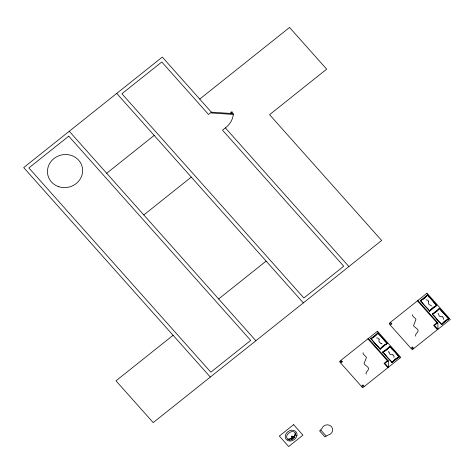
<?xml version="1.0" encoding="UTF-8"?>
<svg xmlns="http://www.w3.org/2000/svg" width="474" height="474" viewBox="0 0 474 474"><rect width="100%" height="100%" fill="white"/><g stroke="black" fill="none" stroke-linecap="round" stroke-linejoin="round"><path stroke-width="0.71" d="M289.881 440.702L290.236 438.794M292.268 437.751L291.107 438.45A5.735 5.356 -13.4 0 1 289.65 438.965L289.472 439.339A2.678 2.506 -13.4 0 1 287.884 439.297L287.594 439.392M292.488 436.566C292.499 435.274 290.538 436.655 291.895 437.04M362.752 387.288L362.971 385.042L364.026 386.227M412.279 349.279L412.499 347.033L413.559 348.218M231.217 113.487L231.294 112.765M231.904 113.535L231.982 112.812M233.309 114.424L233.398 113.63L211.386 112.178L208.53 114.459L161.782 61.981L121.925 93.757L303.87 297.998L343.727 266.216L222.525 130.166L226.033 127.37A20.151 18.824 -13.4 0 0 233.309 114.424L211.303 112.972L211.386 112.178L162.304 57.081L23.7 167.595L210.314 377.073M294.591 435.322L296.641 435.31M320.774 429.965L321.976 428.306A5.552 5.184 -13.4 0 1 331.433 426.588A5.552 5.184 -13.4 0 1 328.038 435.114L324.915 436.904L319.583 430.913L320.774 429.965L326.106 435.956M363.179 352.697L363.037 353.776L366.165 356.952A2.329 2.174 -13.4 0 1 366.361 357.669L364.079 363.481A1.706 1.594 -13.4 0 0 364.228 364.091L367.954 367.273L368.636 368.464L368.203 369.874L365.981 372.866L366.224 374.164M412.706 314.689L412.564 315.767L415.692 318.943A2.329 2.174 -13.4 0 1 415.888 319.66L413.606 325.472A1.706 1.594 -13.4 0 0 413.755 326.082L417.481 329.264L418.163 330.455L417.73 331.865L415.508 334.857L415.757 336.149M293.163 437.04L294.087 436.068A5.735 5.356 -13.4 0 0 294.875 434.8A3.448 3.223 -13.4 0 0 295.142 433.467A1.41 1.315 -13.4 0 0 294.828 432.667L294.508 432.312A2.056 1.92 -13.4 0 0 293.56 431.725A3.608 3.371 -13.4 0 0 292.043 431.624A5.19 4.847 -13.4 0 0 290.491 432.069A7.371 6.885 -13.4 0 0 287.546 434.415A5.19 4.847 -13.4 0 0 286.817 435.79A3.608 3.371 -13.4 0 0 286.669 437.218A2.056 1.92 -13.4 0 0 287.12 438.201L287.44 438.563A1.41 1.315 -13.4 0 0 288.216 438.989A3.448 3.223 -13.4 0 0 289.65 438.965M361.698 386.091L362.971 385.042M411.225 348.082L412.499 347.033M106.686 173.271L154.157 135.422M199.72 99.09L289.543 27.468L326.675 69.145L269.57 114.678L381.635 240.472L153.209 422.607L115.982 380.818L173.087 335.284M143.812 214.947L191.283 177.098M218.656 298.952L266.121 261.103M434.178 302.868A13.776 12.869 -13.4 0 0 436.803 305.434L429.604 311.163L420.278 300.694A16.934 15.82 -13.4 0 0 427.507 294.929L436.832 305.398A16.934 15.82 -13.4 0 0 429.622 311.181M389.948 346.381L382.719 352.141L392.051 362.616L399.28 356.851L389.948 346.381A16.934 15.82 -13.4 0 1 382.719 352.141A18.652 17.425 -13.4 0 0 389.948 346.381A13.776 12.869 -13.4 0 0 392.14 349.285M387.376 360.72L384.047 363.374L387.886 367.688M388.242 360.779L384.906 363.434L388.36 367.309L388.378 360.933L368.363 338.466M436.904 322.711L433.574 325.365L437.413 329.679M437.769 322.764L434.439 325.425L437.887 329.294L437.905 322.924L417.89 300.457M292.831 438.817L294.182 437.745L292.677 436.702L292.002 437.241L292.831 438.817L291.83 436.915L292.369 436.483L294.182 437.745M340.948 362.8L342.258 361.786L341.197 360.601M390.475 324.791L391.785 323.778L390.73 322.593M295.705 432.928L295.521 433.159A2.678 2.506 -13.4 0 1 295.302 434.688L294.881 434.782M389.409 323.606L391.785 323.778M339.882 361.615L342.258 361.786M442.325 316.828L440.856 316.638A5.54 5.178 -13.4 0 1 440.192 316.573L439.232 315.968L438.551 314.333A6.452 6.026 -13.4 0 0 438.1 313.29M392.798 354.836L391.328 354.647A5.54 5.178 -13.4 0 1 390.665 354.582L389.705 353.977L389.024 352.342M381.019 343.36L379.431 342.447L378.969 341.452A5.54 5.178 -13.4 0 1 379.016 340.818L379.064 339.42M428.786 296.777L430.742 298.614A16.626 15.529 -13.4 0 1 431.328 299.224L431.518 299.432A17.965 16.786 -13.4 0 1 431.962 299.971L434.154 302.88M448.594 319.008L448.297 318.706A17.769 16.602 -13.4 0 1 447.095 317.331L445.513 315.192A16.626 15.529 -13.4 0 0 444.979 314.546L439.475 308.373A16.934 15.82 -13.4 0 1 432.252 314.132L441.578 324.601A16.934 15.82 -13.4 0 1 448.819 318.86L444.796 314.339A17.965 16.786 -13.4 0 0 444.31 313.829L441.649 311.294A13.776 12.869 -13.4 0 1 439.439 308.39M420.485 300.528L420.782 300.824A17.769 16.602 -13.4 0 1 421.984 302.199L423.566 304.338A16.626 15.529 -13.4 0 0 424.1 304.989L424.289 305.197A17.965 16.786 -13.4 0 0 424.769 305.7L427.435 308.242A13.776 12.869 -13.4 0 1 429.645 311.145A18.652 17.425 -13.4 0 1 436.832 305.398M399.067 357.017L398.77 356.715A17.769 16.602 -13.4 0 1 397.567 355.346L395.986 353.207A16.626 15.529 -13.4 0 0 395.452 352.555L395.269 352.348A17.965 16.786 -13.4 0 0 394.783 351.838L392.122 349.302M370.958 338.537L371.255 338.833A17.769 16.602 -13.4 0 1 372.457 340.208L374.039 342.346A16.626 15.529 -13.4 0 0 374.573 342.998L380.077 349.172A16.934 15.82 -13.4 0 1 387.323 343.431M377.908 346.251L375.242 343.715A17.965 16.786 -13.4 0 1 374.762 343.206L370.751 338.703A16.934 15.82 -13.4 0 0 377.974 332.938L387.305 343.413L380.077 349.172A18.652 17.425 -13.4 0 1 387.305 343.413A13.776 12.869 -13.4 0 1 384.651 340.877M417.416 300.836L437.289 323.144M225.381 127.891L348.917 266.56M367.889 338.845L387.762 361.158M116.734 93.414L303.348 302.892M69.263 131.268L255.877 340.741M434.925 316.65L437.117 319.565A17.965 16.786 -13.4 0 0 437.567 320.098L437.751 320.311A16.626 15.529 -13.4 0 0 438.337 320.916L440.293 322.758A17.769 16.602 -13.4 0 1 441.525 324.109L441.786 324.435M384.627 340.889L382.435 337.98A17.965 16.786 -13.4 0 0 381.991 337.441L381.801 337.233A16.626 15.529 -13.4 0 0 381.214 336.629L379.259 334.786A17.769 16.602 -13.4 0 1 378.027 333.435L377.766 333.109M385.398 354.659L387.59 357.574A17.965 16.786 -13.4 0 0 388.04 358.113L388.224 358.32A16.626 15.529 -13.4 0 0 388.81 358.925L390.766 360.767A17.769 16.602 -13.4 0 1 391.998 362.118L392.259 362.444M427.293 295.095L427.554 295.426A17.769 16.602 -13.4 0 0 428.786 296.777M428.591 301.411L428.537 302.809A5.54 5.178 -13.4 0 0 428.49 303.443L428.958 304.432L430.546 305.351A6.452 6.026 -13.4 0 1 431.559 305.949M377.885 346.269A13.776 12.869 -13.4 0 1 380.112 349.154M376.575 337.915A2.702 2.524 -13.4 0 1 379.159 339.378M381.013 343.372A6.452 6.026 -13.4 0 1 382.032 343.958M392.051 362.616A16.418 15.34 -13.4 0 1 399.28 356.851A16.934 15.82 -13.4 0 0 392.069 362.634M382.749 352.111A13.776 12.869 -13.4 0 1 385.374 354.676M392.857 354.753A2.702 2.524 -13.4 0 1 393.941 357.408M388.573 351.299A6.452 6.026 -13.4 0 1 389.012 352.348M426.102 299.906A2.702 2.524 -13.4 0 1 428.686 301.369M432.276 314.102A13.776 12.869 -13.4 0 1 434.901 316.668M442.384 316.745A2.702 2.524 -13.4 0 1 443.468 319.399M291.516 439.037C292.677 440.405 292.363 437.484 291.516 439.013M291.664 439.043L292.274 439.043L291.67 439.019M294.099 436.975C295.343 438.314 294.822 435.44 294.105 436.951M294.253 436.975L294.864 436.998L294.259 436.939M230.797 112.184C232.005 114.358 233.723 110.744 230.797 112.184M68.742 136.162L28.89 167.938L210.835 372.179L250.693 340.397L68.742 136.162M377.446 331.225L340.326 360.821A1.232 1.149 -13.4 0 0 340.154 362.456L361.923 386.891A1.232 1.149 -13.4 0 0 363.653 387.003L400.773 357.408L377.446 331.225M426.973 293.216L389.853 322.812A1.232 1.149 -13.4 0 0 389.681 324.441L411.45 348.882A1.232 1.149 -13.4 0 0 413.18 348.994L450.3 319.399L426.973 293.216M377.974 332.938L370.751 338.703A16.418 15.34 -13.4 0 0 377.974 332.938M427.507 294.929L420.278 300.694A16.418 15.34 -13.4 0 0 427.507 294.929M293.607 424.674L279.334 436.056L288.66 446.532L302.939 435.15L293.607 424.674M439.475 308.373L432.252 314.132A18.652 17.425 -13.4 0 0 439.475 308.373M448.807 318.842L441.578 324.601A16.418 15.34 -13.4 0 1 448.807 318.842M58.812 186.72A17.651 16.489 -13.4 0 0 82.411 167.909A17.651 16.489 -13.4 0 0 53.918 158.577A17.651 16.489 -13.4 0 0 58.812 186.72M296.896 435.547A5.445 5.084 -13.4 0 0 296.843 433.455A4.509 4.213 -13.4 0 0 294.348 430.653A5.445 5.084 -13.4 0 0 292.18 430.25A6.28 5.866 -13.4 0 0 289.934 430.665A7.347 6.861 -13.4 0 0 286.178 433.663A6.28 5.866 -13.4 0 0 285.366 435.683A5.445 5.084 -13.4 0 0 285.419 437.775A4.509 4.213 -13.4 0 0 287.914 440.577A5.445 5.084 -13.4 0 0 290.082 440.98A6.28 5.866 -13.4 0 0 292.328 440.565A7.347 6.861 -13.4 0 0 296.084 437.567A6.28 5.866 -13.4 0 0 296.896 435.547"/></g></svg>
